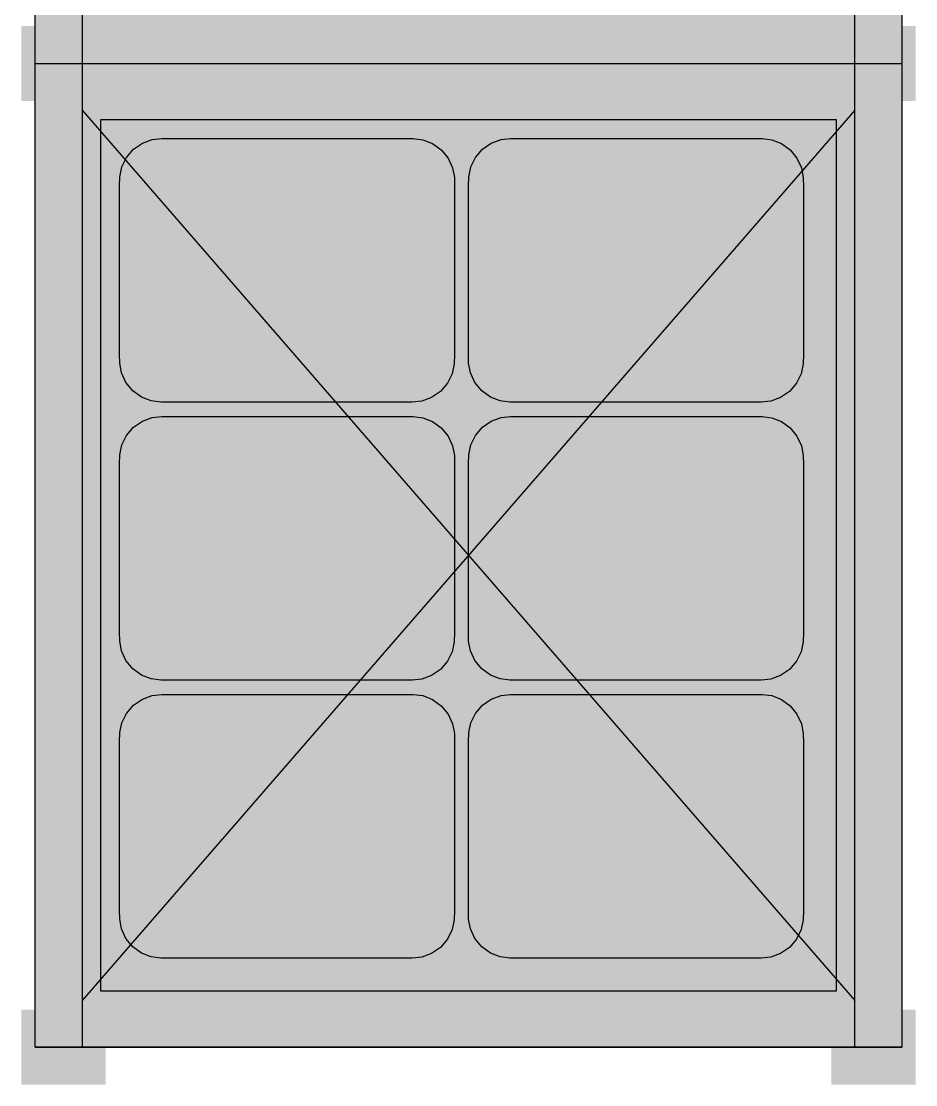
# Model space of a CAD drawing. Header units: metres. Extents: x 0 to 115, y 0 to 64.
# Drawn here: x 102.745 to 104.655, y 40.52 to 42.79 of the extents above; entities that cross this region are included whole.
import ezdxf

# ---------------------------------------------------------------- set-up
doc = ezdxf.new("R2010")
doc.units = ezdxf.units.M
for name, color, linetype, lineweight in [('G-ETIQUETA', 4, 'Continuous', 18), ('M-EQUIPO', 7, 'Continuous', 25), ('M-EQUIPO-RELLENO', 8, 'Continuous', 0)]:
    doc.layers.add(name, color=color, linetype=linetype, lineweight=lineweight)
doc.styles.add('PLANO', font='arial.ttf')

# ---------------------------------------------------------------- blocks, each defined once
blk = doc.blocks.new('EQ_rack-2')
at = {"layer": 'M-EQUIPO-RELLENO', "true_color": 0xf2f4f6}
h = blk.add_hatch(color=7, dxfattribs=at)
h.dxf.hatch_style = 1
h.paths.add_polyline_path([(-0.925, 5.25), (0.925, 5.25), (0.925, -5.25), (-0.925, -5.25)])
at = {"layer": 'M-EQUIPO-RELLENO', "true_color": 0xe07b24}
h = blk.add_hatch(color=7, dxfattribs=at)
h.dxf.hatch_style = 1
h.paths.add_polyline_path([(-0.925, 5.25), (-0.825, 5.25), (-0.825, -5.25), (-0.925, -5.25)])
h = blk.add_hatch(color=7, dxfattribs=at)
h.dxf.hatch_style = 1
h.paths.add_polyline_path([(0.825, 5.25), (0.925, 5.25), (0.925, -5.25), (0.825, -5.25)])
at = {"layer": 'M-EQUIPO-RELLENO', "true_color": 0x2f5d8a}
h = blk.add_hatch(color=7, dxfattribs=at)
h.dxf.hatch_style = 1
h.paths.add_polyline_path([(-0.955, -3.07), (-0.775, -3.07), (-0.775, -3.23), (-0.955, -3.23)])
h = blk.add_hatch(color=7, dxfattribs=at)
h.dxf.hatch_style = 1
h.paths.add_polyline_path([(0.775, -3.07), (0.955, -3.07), (0.955, -3.23), (0.775, -3.23)])
at = {"layer": 'M-EQUIPO-RELLENO', "true_color": 0xd9b98a}
h = blk.add_hatch(color=7, dxfattribs=at)
h.dxf.hatch_style = 1
h.paths.add_polyline_path([(-0.785, -3.27), (0.785, -3.27), (0.785, -5.13), (-0.785, -5.13)])
at = {"layer": 'M-EQUIPO-RELLENO', "true_color": 0xefe2c4}
h = blk.add_hatch(color=7, dxfattribs=at)
h.dxf.hatch_style = 1
h.paths.add_polyline_path([(-0.655, -3.31), (-0.6351, -3.31), (-0.6152, -3.31), (-0.5954, -3.31), (-0.5755, -3.31), (-0.5556, -3.31), (-0.5357, -3.31), (-0.5158, -3.31), (-0.496, -3.31), (-0.4761, -3.31), (-0.4562, -3.31), (-0.4363, -3.31), (-0.4164, -3.31), (-0.3966, -3.31), (-0.3767, -3.31), (-0.3568, -3.31), (-0.3369, -3.31), (-0.317, -3.31), (-0.2972, -3.31), (-0.2773, -3.31), (-0.2574, -3.31), (-0.2375, -3.31), (-0.2177, -3.31), (-0.1978, -3.31), (-0.1779, -3.31), (-0.158, -3.31), (-0.1381, -3.31), (-0.1182, -3.31), (-0.0976, -3.3128), (-0.0769, -3.321), (-0.0583, -3.3345), (-0.0436, -3.3524), (-0.0342, -3.3728), (-0.0302, -3.3937), (-0.03, -3.4136), (-0.03, -3.4335), (-0.03, -3.4534), (-0.03, -3.4733), (-0.03, -3.4931), (-0.03, -3.513), (-0.03, -3.5329), (-0.03, -3.5528), (-0.03, -3.5727), (-0.03, -3.5925), (-0.03, -3.6124), (-0.03, -3.6323), (-0.03, -3.6522), (-0.03, -3.6721), (-0.03, -3.6919), (-0.03, -3.7118), (-0.03, -3.7317), (-0.03, -3.7516), (-0.03, -3.7715), (-0.0304, -3.7915), (-0.0348, -3.8123), (-0.0447, -3.8326), (-0.0598, -3.8502), (-0.0787, -3.8633), (-0.0994, -3.871), (-0.12, -3.8733), (-0.1399, -3.8733), (-0.1598, -3.8733), (-0.1796, -3.8733), (-0.1995, -3.8733), (-0.2194, -3.8733), (-0.2393, -3.8733), (-0.2592, -3.8733), (-0.279, -3.8733), (-0.2989, -3.8733), (-0.3188, -3.8733), (-0.3387, -3.8733), (-0.3586, -3.8733), (-0.3784, -3.8733), (-0.3983, -3.8733), (-0.4182, -3.8733), (-0.4381, -3.8733), (-0.458, -3.8733), (-0.4778, -3.8733), (-0.4977, -3.8733), (-0.5176, -3.8733), (-0.5375, -3.8733), (-0.5573, -3.8733), (-0.5772, -3.8733), (-0.5971, -3.8733), (-0.617, -3.8733), (-0.6369, -3.8733), (-0.6568, -3.8733), (-0.6774, -3.8705), (-0.6981, -3.8623), (-0.7167, -3.8488), (-0.7314, -3.8309), (-0.7408, -3.8105), (-0.7448, -3.7897), (-0.745, -3.7697), (-0.745, -3.7498), (-0.745, -3.7299), (-0.745, -3.7101), (-0.745, -3.6902), (-0.745, -3.6703), (-0.745, -3.6504), (-0.745, -3.6306), (-0.745, -3.6107), (-0.745, -3.5908), (-0.745, -3.5709), (-0.745, -3.551), (-0.745, -3.5312), (-0.745, -3.5113), (-0.745, -3.4914), (-0.745, -3.4715), (-0.745, -3.4516), (-0.745, -3.4318), (-0.745, -3.4119), (-0.7446, -3.3919), (-0.7402, -3.371), (-0.7303, -3.3507), (-0.7152, -3.3331), (-0.6963, -3.32), (-0.6756, -3.3124)])
h = blk.add_hatch(color=7, dxfattribs=at)
h.dxf.hatch_style = 1
h.paths.add_polyline_path([(0.09, -3.31), (0.1099, -3.31), (0.1298, -3.31), (0.1496, -3.31), (0.1695, -3.31), (0.1894, -3.31), (0.2093, -3.31), (0.2292, -3.31), (0.249, -3.31), (0.2689, -3.31), (0.2888, -3.31), (0.3087, -3.31), (0.3286, -3.31), (0.3484, -3.31), (0.3683, -3.31), (0.3882, -3.31), (0.4081, -3.31), (0.428, -3.31), (0.4478, -3.31), (0.4677, -3.31), (0.4876, -3.31), (0.5075, -3.31), (0.5273, -3.31), (0.5472, -3.31), (0.5671, -3.31), (0.587, -3.31), (0.6069, -3.31), (0.6268, -3.31), (0.6474, -3.3128), (0.6681, -3.321), (0.6867, -3.3345), (0.7014, -3.3524), (0.7108, -3.3728), (0.7148, -3.3937), (0.715, -3.4136), (0.715, -3.4335), (0.715, -3.4534), (0.715, -3.4733), (0.715, -3.4931), (0.715, -3.513), (0.715, -3.5329), (0.715, -3.5528), (0.715, -3.5727), (0.715, -3.5925), (0.715, -3.6124), (0.715, -3.6323), (0.715, -3.6522), (0.715, -3.6721), (0.715, -3.6919), (0.715, -3.7118), (0.715, -3.7317), (0.715, -3.7516), (0.715, -3.7715), (0.7146, -3.7915), (0.7102, -3.8123), (0.7003, -3.8326), (0.6852, -3.8502), (0.6663, -3.8633), (0.6456, -3.871), (0.625, -3.8733), (0.6051, -3.8733), (0.5852, -3.8733), (0.5654, -3.8733), (0.5455, -3.8733), (0.5256, -3.8733), (0.5057, -3.8733), (0.4858, -3.8733), (0.466, -3.8733), (0.4461, -3.8733), (0.4262, -3.8733), (0.4063, -3.8733), (0.3864, -3.8733), (0.3666, -3.8733), (0.3467, -3.8733), (0.3268, -3.8733), (0.3069, -3.8733), (0.287, -3.8733), (0.2672, -3.8733), (0.2473, -3.8733), (0.2274, -3.8733), (0.2075, -3.8733), (0.1877, -3.8733), (0.1678, -3.8733), (0.1479, -3.8733), (0.128, -3.8733), (0.1081, -3.8733), (0.0882, -3.8733), (0.0676, -3.8705), (0.0469, -3.8623), (0.0283, -3.8488), (0.0136, -3.8309), (0.0042, -3.8105), (0.0002, -3.7897), (0, -3.7697), (0, -3.7498), (0, -3.7299), (0, -3.7101), (0, -3.6902), (0, -3.6703), (0, -3.6504), (0, -3.6306), (0, -3.6107), (0, -3.5908), (0, -3.5709), (0, -3.551), (0, -3.5312), (0, -3.5113), (0, -3.4914), (0, -3.4715), (0, -3.4516), (0, -3.4318), (0, -3.4119), (0.0004, -3.3919), (0.0048, -3.371), (0.0147, -3.3507), (0.0298, -3.3331), (0.0487, -3.32), (0.0694, -3.3124)])
h = blk.add_hatch(color=7, dxfattribs=at)
h.dxf.hatch_style = 1
h.paths.add_polyline_path([(-0.655, -3.9033), (-0.6351, -3.9033), (-0.6152, -3.9033), (-0.5954, -3.9033), (-0.5755, -3.9033), (-0.5556, -3.9033), (-0.5357, -3.9033), (-0.5158, -3.9033), (-0.496, -3.9033), (-0.4761, -3.9033), (-0.4562, -3.9033), (-0.4363, -3.9033), (-0.4164, -3.9033), (-0.3966, -3.9033), (-0.3767, -3.9033), (-0.3568, -3.9033), (-0.3369, -3.9033), (-0.317, -3.9033), (-0.2972, -3.9033), (-0.2773, -3.9033), (-0.2574, -3.9033), (-0.2375, -3.9033), (-0.2177, -3.9033), (-0.1978, -3.9033), (-0.1779, -3.9033), (-0.158, -3.9033), (-0.1381, -3.9033), (-0.1182, -3.9034), (-0.0976, -3.9062), (-0.0769, -3.9143), (-0.0583, -3.9279), (-0.0436, -3.9458), (-0.0342, -3.9662), (-0.0302, -3.987), (-0.03, -4.007), (-0.03, -4.0268), (-0.03, -4.0467), (-0.03, -4.0666), (-0.03, -4.0865), (-0.03, -4.1064), (-0.03, -4.1262), (-0.03, -4.1461), (-0.03, -4.166), (-0.03, -4.1859), (-0.03, -4.2058), (-0.03, -4.2256), (-0.03, -4.2455), (-0.03, -4.2654), (-0.03, -4.2853), (-0.03, -4.3052), (-0.03, -4.325), (-0.03, -4.3449), (-0.03, -4.3648), (-0.0304, -4.3848), (-0.0348, -4.4057), (-0.0447, -4.4259), (-0.0598, -4.4435), (-0.0787, -4.4566), (-0.0994, -4.4643), (-0.12, -4.4667), (-0.1399, -4.4667), (-0.1598, -4.4667), (-0.1796, -4.4667), (-0.1995, -4.4667), (-0.2194, -4.4667), (-0.2393, -4.4667), (-0.2592, -4.4667), (-0.279, -4.4667), (-0.2989, -4.4667), (-0.3188, -4.4667), (-0.3387, -4.4667), (-0.3586, -4.4667), (-0.3784, -4.4667), (-0.3983, -4.4667), (-0.4182, -4.4667), (-0.4381, -4.4667), (-0.458, -4.4667), (-0.4778, -4.4667), (-0.4977, -4.4667), (-0.5176, -4.4667), (-0.5375, -4.4667), (-0.5573, -4.4667), (-0.5772, -4.4667), (-0.5971, -4.4667), (-0.617, -4.4667), (-0.6369, -4.4667), (-0.6568, -4.4666), (-0.6774, -4.4638), (-0.6981, -4.4557), (-0.7167, -4.4421), (-0.7314, -4.4242), (-0.7408, -4.4038), (-0.7448, -4.383), (-0.745, -4.363), (-0.745, -4.3432), (-0.745, -4.3233), (-0.745, -4.3034), (-0.745, -4.2835), (-0.745, -4.2636), (-0.745, -4.2438), (-0.745, -4.2239), (-0.745, -4.204), (-0.745, -4.1841), (-0.745, -4.1642), (-0.745, -4.1444), (-0.745, -4.1245), (-0.745, -4.1046), (-0.745, -4.0847), (-0.745, -4.0648), (-0.745, -4.045), (-0.745, -4.0251), (-0.745, -4.0052), (-0.7446, -3.9852), (-0.7402, -3.9643), (-0.7303, -3.9441), (-0.7152, -3.9265), (-0.6963, -3.9134), (-0.6756, -3.9057)])
h = blk.add_hatch(color=7, dxfattribs=at)
h.dxf.hatch_style = 1
h.paths.add_polyline_path([(0.09, -3.9033), (0.1099, -3.9033), (0.1298, -3.9033), (0.1496, -3.9033), (0.1695, -3.9033), (0.1894, -3.9033), (0.2093, -3.9033), (0.2292, -3.9033), (0.249, -3.9033), (0.2689, -3.9033), (0.2888, -3.9033), (0.3087, -3.9033), (0.3286, -3.9033), (0.3484, -3.9033), (0.3683, -3.9033), (0.3882, -3.9033), (0.4081, -3.9033), (0.428, -3.9033), (0.4478, -3.9033), (0.4677, -3.9033), (0.4876, -3.9033), (0.5075, -3.9033), (0.5273, -3.9033), (0.5472, -3.9033), (0.5671, -3.9033), (0.587, -3.9033), (0.6069, -3.9033), (0.6268, -3.9034), (0.6474, -3.9062), (0.6681, -3.9143), (0.6867, -3.9279), (0.7014, -3.9458), (0.7108, -3.9662), (0.7148, -3.987), (0.715, -4.007), (0.715, -4.0268), (0.715, -4.0467), (0.715, -4.0666), (0.715, -4.0865), (0.715, -4.1064), (0.715, -4.1262), (0.715, -4.1461), (0.715, -4.166), (0.715, -4.1859), (0.715, -4.2058), (0.715, -4.2256), (0.715, -4.2455), (0.715, -4.2654), (0.715, -4.2853), (0.715, -4.3052), (0.715, -4.325), (0.715, -4.3449), (0.715, -4.3648), (0.7146, -4.3848), (0.7102, -4.4057), (0.7003, -4.4259), (0.6852, -4.4435), (0.6663, -4.4566), (0.6456, -4.4643), (0.625, -4.4667), (0.6051, -4.4667), (0.5852, -4.4667), (0.5654, -4.4667), (0.5455, -4.4667), (0.5256, -4.4667), (0.5057, -4.4667), (0.4858, -4.4667), (0.466, -4.4667), (0.4461, -4.4667), (0.4262, -4.4667), (0.4063, -4.4667), (0.3864, -4.4667), (0.3666, -4.4667), (0.3467, -4.4667), (0.3268, -4.4667), (0.3069, -4.4667), (0.287, -4.4667), (0.2672, -4.4667), (0.2473, -4.4667), (0.2274, -4.4667), (0.2075, -4.4667), (0.1877, -4.4667), (0.1678, -4.4667), (0.1479, -4.4667), (0.128, -4.4667), (0.1081, -4.4667), (0.0882, -4.4666), (0.0676, -4.4638), (0.0469, -4.4557), (0.0283, -4.4421), (0.0136, -4.4242), (0.0042, -4.4038), (0.0002, -4.383), (0, -4.363), (0, -4.3432), (0, -4.3233), (0, -4.3034), (0, -4.2835), (0, -4.2636), (0, -4.2438), (0, -4.2239), (0, -4.204), (0, -4.1841), (0, -4.1642), (0, -4.1444), (0, -4.1245), (0, -4.1046), (0, -4.0847), (0, -4.0648), (0, -4.045), (0, -4.0251), (0, -4.0052), (0.0004, -3.9852), (0.0048, -3.9643), (0.0147, -3.9441), (0.0298, -3.9265), (0.0487, -3.9134), (0.0694, -3.9057)])
h = blk.add_hatch(color=7, dxfattribs=at)
h.dxf.hatch_style = 1
h.paths.add_polyline_path([(-0.655, -4.4967), (-0.6351, -4.4967), (-0.6152, -4.4967), (-0.5954, -4.4967), (-0.5755, -4.4967), (-0.5556, -4.4967), (-0.5357, -4.4967), (-0.5158, -4.4967), (-0.496, -4.4967), (-0.4761, -4.4967), (-0.4562, -4.4967), (-0.4363, -4.4967), (-0.4164, -4.4967), (-0.3966, -4.4967), (-0.3767, -4.4967), (-0.3568, -4.4967), (-0.3369, -4.4967), (-0.317, -4.4967), (-0.2972, -4.4967), (-0.2773, -4.4967), (-0.2574, -4.4967), (-0.2375, -4.4967), (-0.2177, -4.4967), (-0.1978, -4.4967), (-0.1779, -4.4967), (-0.158, -4.4967), (-0.1381, -4.4967), (-0.1182, -4.4967), (-0.0976, -4.4995), (-0.0769, -4.5077), (-0.0583, -4.5212), (-0.0436, -4.5391), (-0.0342, -4.5595), (-0.0302, -4.5803), (-0.03, -4.6003), (-0.03, -4.6202), (-0.03, -4.6401), (-0.03, -4.6599), (-0.03, -4.6798), (-0.03, -4.6997), (-0.03, -4.7196), (-0.03, -4.7394), (-0.03, -4.7593), (-0.03, -4.7792), (-0.03, -4.7991), (-0.03, -4.819), (-0.03, -4.8388), (-0.03, -4.8587), (-0.03, -4.8786), (-0.03, -4.8985), (-0.03, -4.9184), (-0.03, -4.9382), (-0.03, -4.9581), (-0.0304, -4.9781), (-0.0348, -4.999), (-0.0447, -5.0193), (-0.0598, -5.0369), (-0.0787, -5.05), (-0.0994, -5.0576), (-0.12, -5.06), (-0.1399, -5.06), (-0.1598, -5.06), (-0.1796, -5.06), (-0.1995, -5.06), (-0.2194, -5.06), (-0.2393, -5.06), (-0.2592, -5.06), (-0.279, -5.06), (-0.2989, -5.06), (-0.3188, -5.06), (-0.3387, -5.06), (-0.3586, -5.06), (-0.3784, -5.06), (-0.3983, -5.06), (-0.4182, -5.06), (-0.4381, -5.06), (-0.458, -5.06), (-0.4778, -5.06), (-0.4977, -5.06), (-0.5176, -5.06), (-0.5375, -5.06), (-0.5573, -5.06), (-0.5772, -5.06), (-0.5971, -5.06), (-0.617, -5.06), (-0.6369, -5.06), (-0.6568, -5.06), (-0.6774, -5.0572), (-0.6981, -5.049), (-0.7167, -5.0355), (-0.7314, -5.0176), (-0.7408, -4.9972), (-0.7448, -4.9763), (-0.745, -4.9564), (-0.745, -4.9365), (-0.745, -4.9166), (-0.745, -4.8967), (-0.745, -4.8769), (-0.745, -4.857), (-0.745, -4.8371), (-0.745, -4.8172), (-0.745, -4.7973), (-0.745, -4.7775), (-0.745, -4.7576), (-0.745, -4.7377), (-0.745, -4.7178), (-0.745, -4.6979), (-0.745, -4.6781), (-0.745, -4.6582), (-0.745, -4.6383), (-0.745, -4.6184), (-0.745, -4.5985), (-0.7446, -4.5785), (-0.7402, -4.5577), (-0.7303, -4.5374), (-0.7152, -4.5198), (-0.6963, -4.5067), (-0.6756, -4.499)])
h = blk.add_hatch(color=7, dxfattribs=at)
h.dxf.hatch_style = 1
h.paths.add_polyline_path([(0.09, -4.4967), (0.1099, -4.4967), (0.1298, -4.4967), (0.1496, -4.4967), (0.1695, -4.4967), (0.1894, -4.4967), (0.2093, -4.4967), (0.2292, -4.4967), (0.249, -4.4967), (0.2689, -4.4967), (0.2888, -4.4967), (0.3087, -4.4967), (0.3286, -4.4967), (0.3484, -4.4967), (0.3683, -4.4967), (0.3882, -4.4967), (0.4081, -4.4967), (0.428, -4.4967), (0.4478, -4.4967), (0.4677, -4.4967), (0.4876, -4.4967), (0.5075, -4.4967), (0.5273, -4.4967), (0.5472, -4.4967), (0.5671, -4.4967), (0.587, -4.4967), (0.6069, -4.4967), (0.6268, -4.4967), (0.6474, -4.4995), (0.6681, -4.5077), (0.6867, -4.5212), (0.7014, -4.5391), (0.7108, -4.5595), (0.7148, -4.5803), (0.715, -4.6003), (0.715, -4.6202), (0.715, -4.6401), (0.715, -4.6599), (0.715, -4.6798), (0.715, -4.6997), (0.715, -4.7196), (0.715, -4.7394), (0.715, -4.7593), (0.715, -4.7792), (0.715, -4.7991), (0.715, -4.819), (0.715, -4.8388), (0.715, -4.8587), (0.715, -4.8786), (0.715, -4.8985), (0.715, -4.9184), (0.715, -4.9382), (0.715, -4.9581), (0.7146, -4.9781), (0.7102, -4.999), (0.7003, -5.0193), (0.6852, -5.0369), (0.6663, -5.05), (0.6456, -5.0576), (0.625, -5.06), (0.6051, -5.06), (0.5852, -5.06), (0.5654, -5.06), (0.5455, -5.06), (0.5256, -5.06), (0.5057, -5.06), (0.4858, -5.06), (0.466, -5.06), (0.4461, -5.06), (0.4262, -5.06), (0.4063, -5.06), (0.3864, -5.06), (0.3666, -5.06), (0.3467, -5.06), (0.3268, -5.06), (0.3069, -5.06), (0.287, -5.06), (0.2672, -5.06), (0.2473, -5.06), (0.2274, -5.06), (0.2075, -5.06), (0.1877, -5.06), (0.1678, -5.06), (0.1479, -5.06), (0.128, -5.06), (0.1081, -5.06), (0.0882, -5.06), (0.0676, -5.0572), (0.0469, -5.049), (0.0283, -5.0355), (0.0136, -5.0176), (0.0042, -4.9972), (0.0002, -4.9763), (0, -4.9564), (0, -4.9365), (0, -4.9166), (0, -4.8967), (0, -4.8769), (0, -4.857), (0, -4.8371), (0, -4.8172), (0, -4.7973), (0, -4.7775), (0, -4.7576), (0, -4.7377), (0, -4.7178), (0, -4.6979), (0, -4.6781), (0, -4.6582), (0, -4.6383), (0, -4.6184), (0, -4.5985), (0.0004, -4.5785), (0.0048, -4.5577), (0.0147, -4.5374), (0.0298, -4.5198), (0.0487, -4.5067), (0.0694, -4.499)])
at = {"layer": 'M-EQUIPO-RELLENO', "true_color": 0x2f5d8a}
h = blk.add_hatch(color=7, dxfattribs=at)
h.dxf.hatch_style = 1
h.paths.add_polyline_path([(-0.955, -5.17), (-0.775, -5.17), (-0.775, -5.33), (-0.955, -5.33)])
h = blk.add_hatch(color=7, dxfattribs=at)
h.dxf.hatch_style = 1
h.paths.add_polyline_path([(0.775, -5.17), (0.955, -5.17), (0.955, -5.33), (0.775, -5.33)])
at = {"layer": 'M-EQUIPO'}
for points in [[(-0.925, 5.25), (0.925, 5.25), (0.925, -5.25), (-0.925, -5.25)], [(-0.925, 5.25), (-0.825, 5.25), (-0.825, -5.25), (-0.925, -5.25)], [(0.825, 5.25), (0.925, 5.25), (0.925, -5.25), (0.825, -5.25)], [(-0.785, -3.27), (0.785, -3.27), (0.785, -5.13), (-0.785, -5.13)], [(-0.655, -3.31), (-0.6351, -3.31), (-0.6152, -3.31), (-0.5954, -3.31), (-0.5755, -3.31), (-0.5556, -3.31), (-0.5357, -3.31), (-0.5158, -3.31), (-0.496, -3.31), (-0.4761, -3.31), (-0.4562, -3.31), (-0.4363, -3.31), (-0.4164, -3.31), (-0.3966, -3.31), (-0.3767, -3.31), (-0.3568, -3.31), (-0.3369, -3.31), (-0.317, -3.31), (-0.2972, -3.31), (-0.2773, -3.31), (-0.2574, -3.31), (-0.2375, -3.31), (-0.2177, -3.31), (-0.1978, -3.31), (-0.1779, -3.31), (-0.158, -3.31), (-0.1381, -3.31), (-0.1182, -3.31), (-0.0976, -3.3128), (-0.0769, -3.321), (-0.0583, -3.3345), (-0.0436, -3.3524), (-0.0342, -3.3728), (-0.0302, -3.3937), (-0.03, -3.4136), (-0.03, -3.4335), (-0.03, -3.4534), (-0.03, -3.4733), (-0.03, -3.4931), (-0.03, -3.513), (-0.03, -3.5329), (-0.03, -3.5528), (-0.03, -3.5727), (-0.03, -3.5925), (-0.03, -3.6124), (-0.03, -3.6323), (-0.03, -3.6522), (-0.03, -3.6721), (-0.03, -3.6919), (-0.03, -3.7118), (-0.03, -3.7317), (-0.03, -3.7516), (-0.03, -3.7715), (-0.0304, -3.7915), (-0.0348, -3.8123), (-0.0447, -3.8326), (-0.0598, -3.8502), (-0.0787, -3.8633), (-0.0994, -3.871), (-0.12, -3.8733), (-0.1399, -3.8733), (-0.1598, -3.8733), (-0.1796, -3.8733), (-0.1995, -3.8733), (-0.2194, -3.8733), (-0.2393, -3.8733), (-0.2592, -3.8733), (-0.279, -3.8733), (-0.2989, -3.8733), (-0.3188, -3.8733), (-0.3387, -3.8733), (-0.3586, -3.8733), (-0.3784, -3.8733), (-0.3983, -3.8733), (-0.4182, -3.8733), (-0.4381, -3.8733), (-0.458, -3.8733), (-0.4778, -3.8733), (-0.4977, -3.8733), (-0.5176, -3.8733), (-0.5375, -3.8733), (-0.5573, -3.8733), (-0.5772, -3.8733), (-0.5971, -3.8733), (-0.617, -3.8733), (-0.6369, -3.8733), (-0.6568, -3.8733), (-0.6774, -3.8705), (-0.6981, -3.8623), (-0.7167, -3.8488), (-0.7314, -3.8309), (-0.7408, -3.8105), (-0.7448, -3.7897), (-0.745, -3.7697), (-0.745, -3.7498), (-0.745, -3.7299), (-0.745, -3.7101), (-0.745, -3.6902), (-0.745, -3.6703), (-0.745, -3.6504), (-0.745, -3.6306), (-0.745, -3.6107), (-0.745, -3.5908), (-0.745, -3.5709), (-0.745, -3.551), (-0.745, -3.5312), (-0.745, -3.5113), (-0.745, -3.4914), (-0.745, -3.4715), (-0.745, -3.4516), (-0.745, -3.4318), (-0.745, -3.4119), (-0.7446, -3.3919), (-0.7402, -3.371), (-0.7303, -3.3507), (-0.7152, -3.3331), (-0.6963, -3.32), (-0.6756, -3.3124)], [(0.09, -3.31), (0.1099, -3.31), (0.1298, -3.31), (0.1496, -3.31), (0.1695, -3.31), (0.1894, -3.31), (0.2093, -3.31), (0.2292, -3.31), (0.249, -3.31), (0.2689, -3.31), (0.2888, -3.31), (0.3087, -3.31), (0.3286, -3.31), (0.3484, -3.31), (0.3683, -3.31), (0.3882, -3.31), (0.4081, -3.31), (0.428, -3.31), (0.4478, -3.31), (0.4677, -3.31), (0.4876, -3.31), (0.5075, -3.31), (0.5273, -3.31), (0.5472, -3.31), (0.5671, -3.31), (0.587, -3.31), (0.6069, -3.31), (0.6268, -3.31), (0.6474, -3.3128), (0.6681, -3.321), (0.6867, -3.3345), (0.7014, -3.3524), (0.7108, -3.3728), (0.7148, -3.3937), (0.715, -3.4136), (0.715, -3.4335), (0.715, -3.4534), (0.715, -3.4733), (0.715, -3.4931), (0.715, -3.513), (0.715, -3.5329), (0.715, -3.5528), (0.715, -3.5727), (0.715, -3.5925), (0.715, -3.6124), (0.715, -3.6323), (0.715, -3.6522), (0.715, -3.6721), (0.715, -3.6919), (0.715, -3.7118), (0.715, -3.7317), (0.715, -3.7516), (0.715, -3.7715), (0.7146, -3.7915), (0.7102, -3.8123), (0.7003, -3.8326), (0.6852, -3.8502), (0.6663, -3.8633), (0.6456, -3.871), (0.625, -3.8733), (0.6051, -3.8733), (0.5852, -3.8733), (0.5654, -3.8733), (0.5455, -3.8733), (0.5256, -3.8733), (0.5057, -3.8733), (0.4858, -3.8733), (0.466, -3.8733), (0.4461, -3.8733), (0.4262, -3.8733), (0.4063, -3.8733), (0.3864, -3.8733), (0.3666, -3.8733), (0.3467, -3.8733), (0.3268, -3.8733), (0.3069, -3.8733), (0.287, -3.8733), (0.2672, -3.8733), (0.2473, -3.8733), (0.2274, -3.8733), (0.2075, -3.8733), (0.1877, -3.8733), (0.1678, -3.8733), (0.1479, -3.8733), (0.128, -3.8733), (0.1081, -3.8733), (0.0882, -3.8733), (0.0676, -3.8705), (0.0469, -3.8623), (0.0283, -3.8488), (0.0136, -3.8309), (0.0042, -3.8105), (0.0002, -3.7897), (0, -3.7697), (0, -3.7498), (0, -3.7299), (0, -3.7101), (0, -3.6902), (0, -3.6703), (0, -3.6504), (0, -3.6306), (0, -3.6107), (0, -3.5908), (0, -3.5709), (0, -3.551), (0, -3.5312), (0, -3.5113), (0, -3.4914), (0, -3.4715), (0, -3.4516), (0, -3.4318), (0, -3.4119), (0.0004, -3.3919), (0.0048, -3.371), (0.0147, -3.3507), (0.0298, -3.3331), (0.0487, -3.32), (0.0694, -3.3124)], [(-0.655, -3.9033), (-0.6351, -3.9033), (-0.6152, -3.9033), (-0.5954, -3.9033), (-0.5755, -3.9033), (-0.5556, -3.9033), (-0.5357, -3.9033), (-0.5158, -3.9033), (-0.496, -3.9033), (-0.4761, -3.9033), (-0.4562, -3.9033), (-0.4363, -3.9033), (-0.4164, -3.9033), (-0.3966, -3.9033), (-0.3767, -3.9033), (-0.3568, -3.9033), (-0.3369, -3.9033), (-0.317, -3.9033), (-0.2972, -3.9033), (-0.2773, -3.9033), (-0.2574, -3.9033), (-0.2375, -3.9033), (-0.2177, -3.9033), (-0.1978, -3.9033), (-0.1779, -3.9033), (-0.158, -3.9033), (-0.1381, -3.9033), (-0.1182, -3.9034), (-0.0976, -3.9062), (-0.0769, -3.9143), (-0.0583, -3.9279), (-0.0436, -3.9458), (-0.0342, -3.9662), (-0.0302, -3.987), (-0.03, -4.007), (-0.03, -4.0268), (-0.03, -4.0467), (-0.03, -4.0666), (-0.03, -4.0865), (-0.03, -4.1064), (-0.03, -4.1262), (-0.03, -4.1461), (-0.03, -4.166), (-0.03, -4.1859), (-0.03, -4.2058), (-0.03, -4.2256), (-0.03, -4.2455), (-0.03, -4.2654), (-0.03, -4.2853), (-0.03, -4.3052), (-0.03, -4.325), (-0.03, -4.3449), (-0.03, -4.3648), (-0.0304, -4.3848), (-0.0348, -4.4057), (-0.0447, -4.4259), (-0.0598, -4.4435), (-0.0787, -4.4566), (-0.0994, -4.4643), (-0.12, -4.4667), (-0.1399, -4.4667), (-0.1598, -4.4667), (-0.1796, -4.4667), (-0.1995, -4.4667), (-0.2194, -4.4667), (-0.2393, -4.4667), (-0.2592, -4.4667), (-0.279, -4.4667), (-0.2989, -4.4667), (-0.3188, -4.4667), (-0.3387, -4.4667), (-0.3586, -4.4667), (-0.3784, -4.4667), (-0.3983, -4.4667), (-0.4182, -4.4667), (-0.4381, -4.4667), (-0.458, -4.4667), (-0.4778, -4.4667), (-0.4977, -4.4667), (-0.5176, -4.4667), (-0.5375, -4.4667), (-0.5573, -4.4667), (-0.5772, -4.4667), (-0.5971, -4.4667), (-0.617, -4.4667), (-0.6369, -4.4667), (-0.6568, -4.4666), (-0.6774, -4.4638), (-0.6981, -4.4557), (-0.7167, -4.4421), (-0.7314, -4.4242), (-0.7408, -4.4038), (-0.7448, -4.383), (-0.745, -4.363), (-0.745, -4.3432), (-0.745, -4.3233), (-0.745, -4.3034), (-0.745, -4.2835), (-0.745, -4.2636), (-0.745, -4.2438), (-0.745, -4.2239), (-0.745, -4.204), (-0.745, -4.1841), (-0.745, -4.1642), (-0.745, -4.1444), (-0.745, -4.1245), (-0.745, -4.1046), (-0.745, -4.0847), (-0.745, -4.0648), (-0.745, -4.045), (-0.745, -4.0251), (-0.745, -4.0052), (-0.7446, -3.9852), (-0.7402, -3.9643), (-0.7303, -3.9441), (-0.7152, -3.9265), (-0.6963, -3.9134), (-0.6756, -3.9057)], [(0.09, -3.9033), (0.1099, -3.9033), (0.1298, -3.9033), (0.1496, -3.9033), (0.1695, -3.9033), (0.1894, -3.9033), (0.2093, -3.9033), (0.2292, -3.9033), (0.249, -3.9033), (0.2689, -3.9033), (0.2888, -3.9033), (0.3087, -3.9033), (0.3286, -3.9033), (0.3484, -3.9033), (0.3683, -3.9033), (0.3882, -3.9033), (0.4081, -3.9033), (0.428, -3.9033), (0.4478, -3.9033), (0.4677, -3.9033), (0.4876, -3.9033), (0.5075, -3.9033), (0.5273, -3.9033), (0.5472, -3.9033), (0.5671, -3.9033), (0.587, -3.9033), (0.6069, -3.9033), (0.6268, -3.9034), (0.6474, -3.9062), (0.6681, -3.9143), (0.6867, -3.9279), (0.7014, -3.9458), (0.7108, -3.9662), (0.7148, -3.987), (0.715, -4.007), (0.715, -4.0268), (0.715, -4.0467), (0.715, -4.0666), (0.715, -4.0865), (0.715, -4.1064), (0.715, -4.1262), (0.715, -4.1461), (0.715, -4.166), (0.715, -4.1859), (0.715, -4.2058), (0.715, -4.2256), (0.715, -4.2455), (0.715, -4.2654), (0.715, -4.2853), (0.715, -4.3052), (0.715, -4.325), (0.715, -4.3449), (0.715, -4.3648), (0.7146, -4.3848), (0.7102, -4.4057), (0.7003, -4.4259), (0.6852, -4.4435), (0.6663, -4.4566), (0.6456, -4.4643), (0.625, -4.4667), (0.6051, -4.4667), (0.5852, -4.4667), (0.5654, -4.4667), (0.5455, -4.4667), (0.5256, -4.4667), (0.5057, -4.4667), (0.4858, -4.4667), (0.466, -4.4667), (0.4461, -4.4667), (0.4262, -4.4667), (0.4063, -4.4667), (0.3864, -4.4667), (0.3666, -4.4667), (0.3467, -4.4667), (0.3268, -4.4667), (0.3069, -4.4667), (0.287, -4.4667), (0.2672, -4.4667), (0.2473, -4.4667), (0.2274, -4.4667), (0.2075, -4.4667), (0.1877, -4.4667), (0.1678, -4.4667), (0.1479, -4.4667), (0.128, -4.4667), (0.1081, -4.4667), (0.0882, -4.4666), (0.0676, -4.4638), (0.0469, -4.4557), (0.0283, -4.4421), (0.0136, -4.4242), (0.0042, -4.4038), (0.0002, -4.383), (0, -4.363), (0, -4.3432), (0, -4.3233), (0, -4.3034), (0, -4.2835), (0, -4.2636), (0, -4.2438), (0, -4.2239), (0, -4.204), (0, -4.1841), (0, -4.1642), (0, -4.1444), (0, -4.1245), (0, -4.1046), (0, -4.0847), (0, -4.0648), (0, -4.045), (0, -4.0251), (0, -4.0052), (0.0004, -3.9852), (0.0048, -3.9643), (0.0147, -3.9441), (0.0298, -3.9265), (0.0487, -3.9134), (0.0694, -3.9057)], [(-0.655, -4.4967), (-0.6351, -4.4967), (-0.6152, -4.4967), (-0.5954, -4.4967), (-0.5755, -4.4967), (-0.5556, -4.4967), (-0.5357, -4.4967), (-0.5158, -4.4967), (-0.496, -4.4967), (-0.4761, -4.4967), (-0.4562, -4.4967), (-0.4363, -4.4967), (-0.4164, -4.4967), (-0.3966, -4.4967), (-0.3767, -4.4967), (-0.3568, -4.4967), (-0.3369, -4.4967), (-0.317, -4.4967), (-0.2972, -4.4967), (-0.2773, -4.4967), (-0.2574, -4.4967), (-0.2375, -4.4967), (-0.2177, -4.4967), (-0.1978, -4.4967), (-0.1779, -4.4967), (-0.158, -4.4967), (-0.1381, -4.4967), (-0.1182, -4.4967), (-0.0976, -4.4995), (-0.0769, -4.5077), (-0.0583, -4.5212), (-0.0436, -4.5391), (-0.0342, -4.5595), (-0.0302, -4.5803), (-0.03, -4.6003), (-0.03, -4.6202), (-0.03, -4.6401), (-0.03, -4.6599), (-0.03, -4.6798), (-0.03, -4.6997), (-0.03, -4.7196), (-0.03, -4.7394), (-0.03, -4.7593), (-0.03, -4.7792), (-0.03, -4.7991), (-0.03, -4.819), (-0.03, -4.8388), (-0.03, -4.8587), (-0.03, -4.8786), (-0.03, -4.8985), (-0.03, -4.9184), (-0.03, -4.9382), (-0.03, -4.9581), (-0.0304, -4.9781), (-0.0348, -4.999), (-0.0447, -5.0193), (-0.0598, -5.0369), (-0.0787, -5.05), (-0.0994, -5.0576), (-0.12, -5.06), (-0.1399, -5.06), (-0.1598, -5.06), (-0.1796, -5.06), (-0.1995, -5.06), (-0.2194, -5.06), (-0.2393, -5.06), (-0.2592, -5.06), (-0.279, -5.06), (-0.2989, -5.06), (-0.3188, -5.06), (-0.3387, -5.06), (-0.3586, -5.06), (-0.3784, -5.06), (-0.3983, -5.06), (-0.4182, -5.06), (-0.4381, -5.06), (-0.458, -5.06), (-0.4778, -5.06), (-0.4977, -5.06), (-0.5176, -5.06), (-0.5375, -5.06), (-0.5573, -5.06), (-0.5772, -5.06), (-0.5971, -5.06), (-0.617, -5.06), (-0.6369, -5.06), (-0.6568, -5.06), (-0.6774, -5.0572), (-0.6981, -5.049), (-0.7167, -5.0355), (-0.7314, -5.0176), (-0.7408, -4.9972), (-0.7448, -4.9763), (-0.745, -4.9564), (-0.745, -4.9365), (-0.745, -4.9166), (-0.745, -4.8967), (-0.745, -4.8769), (-0.745, -4.857), (-0.745, -4.8371), (-0.745, -4.8172), (-0.745, -4.7973), (-0.745, -4.7775), (-0.745, -4.7576), (-0.745, -4.7377), (-0.745, -4.7178), (-0.745, -4.6979), (-0.745, -4.6781), (-0.745, -4.6582), (-0.745, -4.6383), (-0.745, -4.6184), (-0.745, -4.5985), (-0.7446, -4.5785), (-0.7402, -4.5577), (-0.7303, -4.5374), (-0.7152, -4.5198), (-0.6963, -4.5067), (-0.6756, -4.499)], [(0.09, -4.4967), (0.1099, -4.4967), (0.1298, -4.4967), (0.1496, -4.4967), (0.1695, -4.4967), (0.1894, -4.4967), (0.2093, -4.4967), (0.2292, -4.4967), (0.249, -4.4967), (0.2689, -4.4967), (0.2888, -4.4967), (0.3087, -4.4967), (0.3286, -4.4967), (0.3484, -4.4967), (0.3683, -4.4967), (0.3882, -4.4967), (0.4081, -4.4967), (0.428, -4.4967), (0.4478, -4.4967), (0.4677, -4.4967), (0.4876, -4.4967), (0.5075, -4.4967), (0.5273, -4.4967), (0.5472, -4.4967), (0.5671, -4.4967), (0.587, -4.4967), (0.6069, -4.4967), (0.6268, -4.4967), (0.6474, -4.4995), (0.6681, -4.5077), (0.6867, -4.5212), (0.7014, -4.5391), (0.7108, -4.5595), (0.7148, -4.5803), (0.715, -4.6003), (0.715, -4.6202), (0.715, -4.6401), (0.715, -4.6599), (0.715, -4.6798), (0.715, -4.6997), (0.715, -4.7196), (0.715, -4.7394), (0.715, -4.7593), (0.715, -4.7792), (0.715, -4.7991), (0.715, -4.819), (0.715, -4.8388), (0.715, -4.8587), (0.715, -4.8786), (0.715, -4.8985), (0.715, -4.9184), (0.715, -4.9382), (0.715, -4.9581), (0.7146, -4.9781), (0.7102, -4.999), (0.7003, -5.0193), (0.6852, -5.0369), (0.6663, -5.05), (0.6456, -5.0576), (0.625, -5.06), (0.6051, -5.06), (0.5852, -5.06), (0.5654, -5.06), (0.5455, -5.06), (0.5256, -5.06), (0.5057, -5.06), (0.4858, -5.06), (0.466, -5.06), (0.4461, -5.06), (0.4262, -5.06), (0.4063, -5.06), (0.3864, -5.06), (0.3666, -5.06), (0.3467, -5.06), (0.3268, -5.06), (0.3069, -5.06), (0.287, -5.06), (0.2672, -5.06), (0.2473, -5.06), (0.2274, -5.06), (0.2075, -5.06), (0.1877, -5.06), (0.1678, -5.06), (0.1479, -5.06), (0.128, -5.06), (0.1081, -5.06), (0.0882, -5.06), (0.0676, -5.0572), (0.0469, -5.049), (0.0283, -5.0355), (0.0136, -5.0176), (0.0042, -4.9972), (0.0002, -4.9763), (0, -4.9564), (0, -4.9365), (0, -4.9166), (0, -4.8967), (0, -4.8769), (0, -4.857), (0, -4.8371), (0, -4.8172), (0, -4.7973), (0, -4.7775), (0, -4.7576), (0, -4.7377), (0, -4.7178), (0, -4.6979), (0, -4.6781), (0, -4.6582), (0, -4.6383), (0, -4.6184), (0, -4.5985), (0.0004, -4.5785), (0.0048, -4.5577), (0.0147, -4.5374), (0.0298, -4.5198), (0.0487, -4.5067), (0.0694, -4.499)]]:
    blk.add_lwpolyline(points, close=True, dxfattribs=at)
for points in [[(-0.925, -3.15), (0.925, -3.15)], [(-0.825, -3.25), (0.825, -5.15)], [(0.825, -3.25), (-0.825, -5.15)], [(-0.925, -5.25), (0.925, -5.25)]]:
    blk.add_lwpolyline(points, dxfattribs=at)
at = {"layer": 'G-ETIQUETA', "style": 'PLANO', "flags": 1}
for tag, p in [('TAG', (0, 0)), ('NOMBRE', (0, -0.25)), ('AREA', (0, -0.5)), ('FUNCION', (0, -0.75)), ('CONFIANZA', (0, -1))]:
    blk.add_attdef(tag, p, '', height=0.15, dxfattribs=at)

msp = doc.modelspace()

# ---------------------------------------------------------------- block references
at = {"layer": 'M-EQUIPO'}
msp.add_blockref('EQ_rack-2', (103.7, 45.85), dxfattribs=at)

doc.saveas('drawing.dxf')
